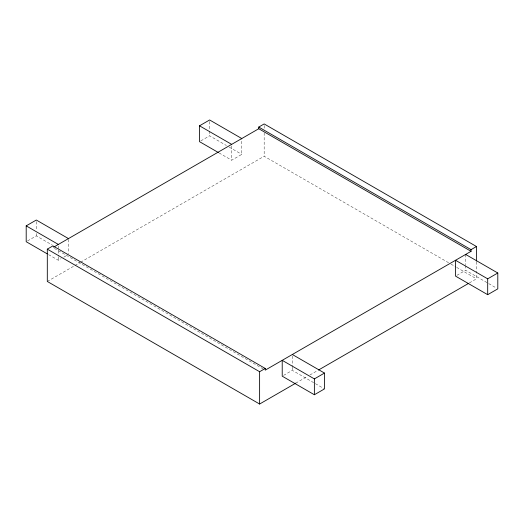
<?xml version="1.0" encoding="UTF-8"?>
<svg xmlns="http://www.w3.org/2000/svg" width="524" height="524" viewBox="0 0 524 524"><rect width="100%" height="100%" fill="white"/><g stroke="black" fill="none" stroke-linecap="round" stroke-linejoin="round"><path stroke-width="0.39" stroke-dasharray="2.62 1.97" d="M27.549 240.929L36.313 235.872L52.387 245.153M200.862 140.871L209.626 135.814L226.401 145.495M48.568 254.625L58.354 260.277L61.053 258.718M63.751 257.16L67.793 254.828M219.084 152.949L231.673 160.213L241.78 154.377L241.78 138.532M47.304 281.454L74.238 265.91M74.945 265.498L79.91 262.635M80.617 262.223L264.168 156.257L450.293 263.71M283.569 375.4L292.327 370.344L314.701 383.26M456.882 275.342L465.646 270.279L488.014 283.196M295.759 383.162L307.097 376.618M309.933 374.981L317.727 370.481M469.386 282.921L476.473 278.827L476.473 273.98M488.715 283.602L496.405 288.043M451 264.122L455.952 266.978M456.659 267.391L476.473 278.827M229.198 147.113L241.78 154.377M315.402 383.66L323.786 388.507M54.358 248.376L264.541 369.728M476.473 261.862L476.473 273.174M465.646 254.441L465.646 264.738M465.646 265.53L465.646 270.279M292.327 356.084L292.327 366.381M292.327 367.173L292.327 370.344M264.168 125.557L264.168 128.786M264.168 132.827L264.168 156.257M231.673 145.954L231.673 160.213M209.626 121.555L209.626 130.266M209.626 131.059L209.626 135.814M68.467 239.389L68.467 253.649M58.354 246.018L58.354 256.315M58.354 257.107L58.354 260.277M36.313 221.613L36.313 230.331M36.313 233.494L36.313 235.872"/><path stroke-width="0.79" d="M47.173 253.819L26.2 241.708L26.2 225.864L36.313 220.028L68.467 238.597M218.39 152.543L199.513 141.65L199.513 125.806L209.626 119.97L241.78 138.532M295.759 383.162L259.616 404.03L47.304 281.454L47.304 249.142L52.944 245.894L265.249 368.464L265.249 370.134L471.056 251.31L471.056 249.647L258.751 127.07L258.751 128.734L53.618 247.171M258.751 127.07L264.168 123.939L476.473 246.516L476.473 261.057M47.304 249.142L259.616 371.719L265.249 368.464M471.056 249.647L476.473 246.516M318.435 370.068L468.679 283.327M314.374 378.904L324.487 373.068L324.487 388.906L314.374 394.749L282.22 376.18L282.22 360.335L314.374 378.904L314.374 394.749M487.687 278.84L497.8 273.004L497.8 288.848L487.687 294.685L455.533 276.122L455.533 260.277L487.687 278.84L487.687 294.685M258.751 128.734L471.056 251.31M465.646 254.441L497.8 273.004M199.513 125.806L231.673 144.369M292.327 354.499L324.487 373.068M26.2 225.864L58.354 244.433M259.616 371.719L259.616 404.03"/></g></svg>
